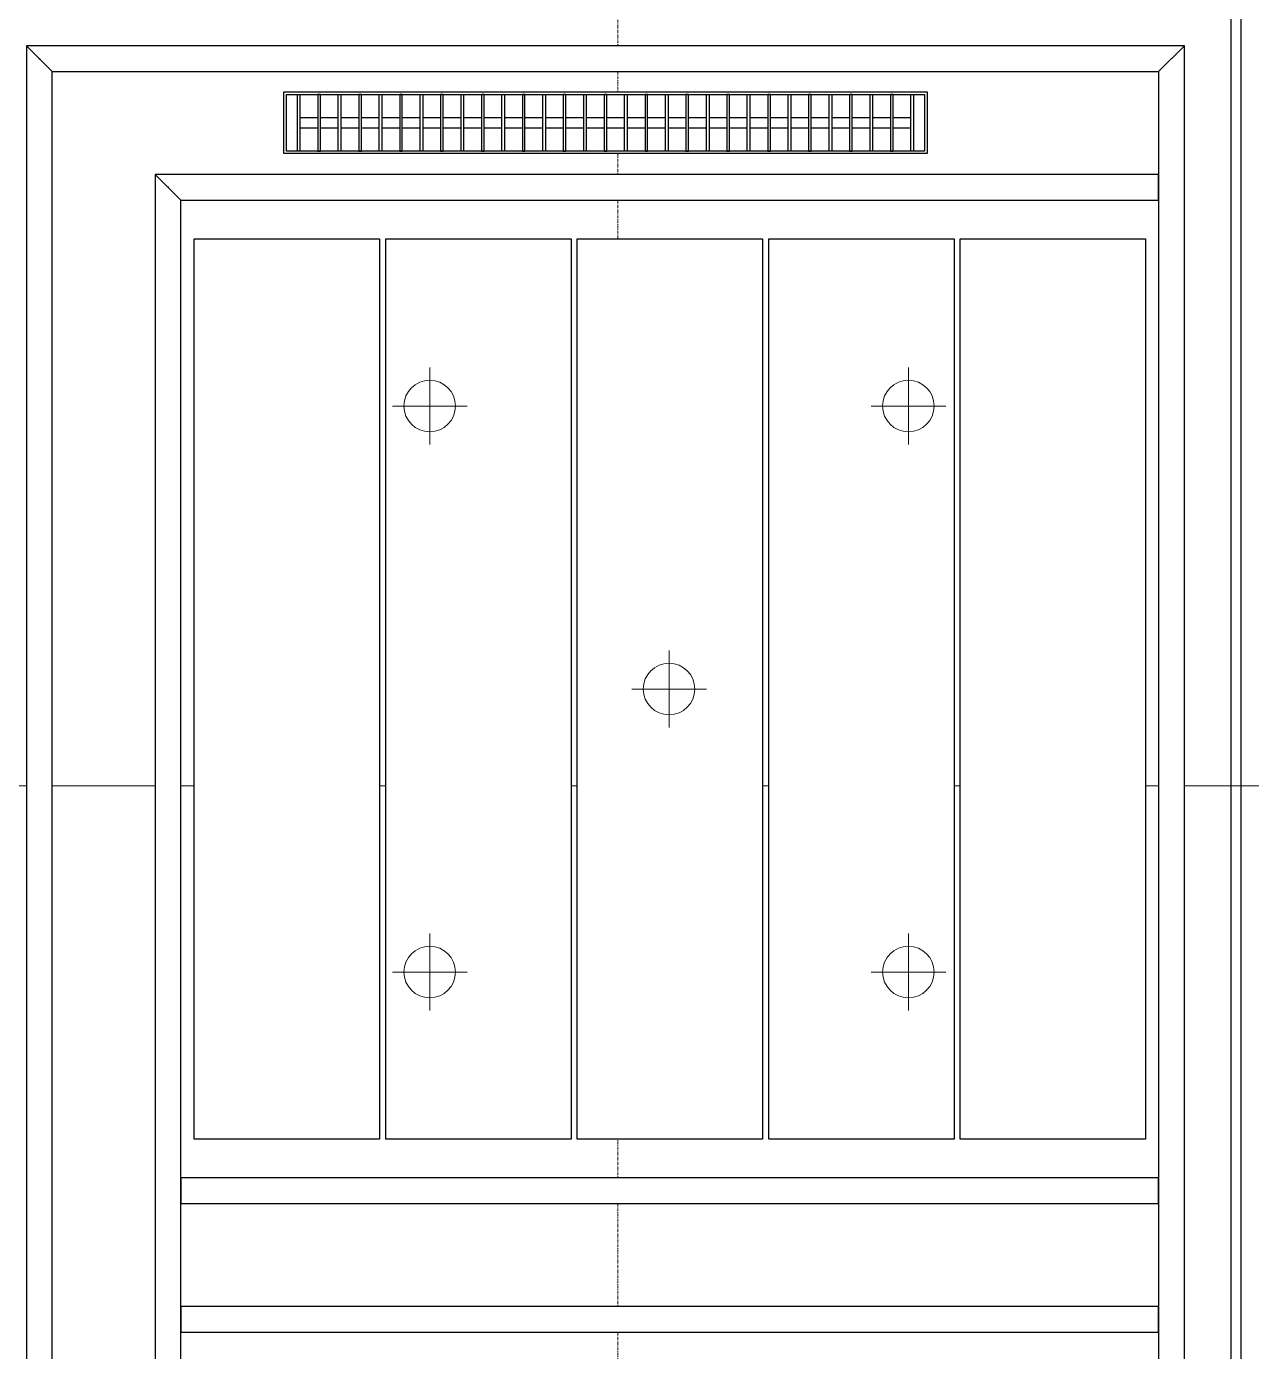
# Model space of a CAD drawing. Header units: millimetres. Extents: x -794334 to -714814, y -17806 to 22403.
# Drawn here: x -745831 to -743451, y -559 to 2016 of the extents above; entities that cross this region are included whole.
import ezdxf
from ezdxf.xclip import XClip

# ---------------------------------------------------------------- set-up
doc = ezdxf.new("R2010")
doc.units = ezdxf.units.MM
doc.header["$XCLIPFRAME"] = 0
doc.linetypes.add('DPA_Grid _ Level 100', pattern=[10, 5.5, -1.6, 1.3, -1.6])
for name, color, linetype in [('000 - WIPEOUT', 250, 'Continuous'), ('001 - ASCESSORIES', 251, 'Continuous'), ('A04_TUBE SERIES', 2, 'Continuous'), ('A11_ALU.SOLID SHEET', 2, 'Continuous')]:
    doc.layers.add(name, color=color, linetype=linetype)
for name, color, linetype, lineweight in [('A-ANNO-NOTE', 3, 'Continuous', 25), ('A-DETL-GENF', 2, 'Continuous', 9), ('E-LITE-EQPM', 2, 'Continuous', 9), ('S-GRID', 251, 'Continuous', 9)]:
    doc.layers.add(name, color=color, linetype=linetype, lineweight=lineweight)

# ---------------------------------------------------------------- blocks, each defined once
blk = doc.blocks.new('DPA_AN_Section Line - UP-Left-16261062-4252-01 ENLARGED CONCOURSE LEVEL - REFLECTED CEILING PLAN - SHEET 3')
at = {"layer": 'A-ANNO-NOTE', "lineweight": 9}
blk.add_line((7.5, 0), (150, 0), dxfattribs=at)
blk = doc.blocks.new('*U804')
at = {"layer": 'S-GRID', "linetype": 'DPA_Grid _ Level 100'}
blk.add_line((34200, -21385.5), (34200, 16671.4), dxfattribs=at)
blk = doc.blocks.new('*U1236')
blk.add_lwpolyline([(0, -10), (6785, -10), (6785, 10), (0, 10)], close=True)
blk = doc.blocks.new('*U1630')
at = {"rotation": 270}
blk.add_blockref('*U1236', (1200, -565), dxfattribs=at)
blk = doc.blocks.new('*U1434')
blk.add_attdef('EXTR.OVL-LENGTH_', (-25, -59.1), '', height=5)
blk.add_wipeout([(-25, 25), (25, -25), (25, 4175), (-25, 4125)]).dxf.layer = '000 - WIPEOUT'
blk.add_point((0, 0))
at = {"layer": 'A04_TUBE SERIES', "color": 0}
blk.add_lwpolyline([(-25, 25), (25, -25), (25, 4175), (-25, 4125)], close=True, dxfattribs=at)
blk = doc.blocks.new('*U1429')
blk.add_attdef('EXTR.OVL-LENGTH_', (-25, -59.1), '', height=5)
blk.add_wipeout([(-25, 0), (25, 0), (25, 1899.5), (-25, 1899.5)]).dxf.layer = '000 - WIPEOUT'
blk.add_point((0, 0))
at = {"layer": 'A04_TUBE SERIES', "color": 0}
blk.add_lwpolyline([(-25, 0), (25, 0), (25, 1899.5), (-25, 1899.5)], close=True, dxfattribs=at)
blk = doc.blocks.new('*U1430')
blk.add_attdef('EXTR.OVL-LENGTH_', (-25, -59.1), '', height=5)
blk.add_wipeout([(-25, 0), (25, 0), (25, 1899.5), (-25, 1899.5)]).dxf.layer = '000 - WIPEOUT'
blk.add_point((0, 0))
at = {"layer": 'A04_TUBE SERIES', "color": 0}
blk.add_lwpolyline([(-25, 0), (25, 0), (25, 1899.5), (-25, 1899.5)], close=True, dxfattribs=at)
blk = doc.blocks.new('*U1410')
blk.add_attdef('EXTR.OVL-LENGTH_', (-25, -59.1), '', height=5)
blk.add_wipeout([(-25, 25), (25, -25), (25, 2224.5), (-25, 2174.5)]).dxf.layer = '000 - WIPEOUT'
blk.add_point((0, 0))
at = {"layer": 'A04_TUBE SERIES', "color": 0}
blk.add_lwpolyline([(-25, 25), (25, -25), (25, 2224.5), (-25, 2174.5)], close=True, dxfattribs=at)
blk = doc.blocks.new('*U1411')
blk.add_attdef('EXTR.OVL-LENGTH_', (-25, -59.1), '', height=5)
blk.add_wipeout([(-25, 25), (25, -25), (25, 4675), (-25, 4625)]).dxf.layer = '000 - WIPEOUT'
blk.add_point((0, 0))
at = {"layer": 'A04_TUBE SERIES', "color": 0}
blk.add_lwpolyline([(-25, 25), (25, -25), (25, 4675), (-25, 4625)], close=True, dxfattribs=at)
blk = doc.blocks.new('*U1413')
blk.add_attdef('EXTR.OVL-LENGTH_', (-25, -59.1), '', height=5)
blk.add_wipeout([(-25, 25), (25, -25), (25, 4675), (-25, 4625)]).dxf.layer = '000 - WIPEOUT'
blk.add_point((0, 0))
at = {"layer": 'A04_TUBE SERIES', "color": 0}
blk.add_lwpolyline([(-25, 25), (25, -25), (25, 4675), (-25, 4625)], close=True, dxfattribs=at)
blk = doc.blocks.new('*U1432')
blk.add_attdef('EXTR.OVL-LENGTH_', (-25, -59.1), '', height=5)
blk.add_wipeout([(-25, -25), (25, 25), (25, 1924.5), (-25, 1924.5)]).dxf.layer = '000 - WIPEOUT'
blk.add_point((0, 0))
at = {"layer": 'A04_TUBE SERIES', "color": 0}
blk.add_lwpolyline([(-25, -25), (25, 25), (25, 1924.5), (-25, 1924.5)], close=True, dxfattribs=at)
blk = doc.blocks.new('*U1541')
at = {"color": 6}
blk.add_point((-37.5, 0), dxfattribs=at)
at = {"color": 3}
blk.add_wipeout([(-875, -564), (875, -564), (875, -924), (-875, -924)], dxfattribs=at).dxf.layer = '000 - WIPEOUT'
at = {"layer": 'A11_ALU.SOLID SHEET', "color": 0, "linetype": 'ByBlock'}
blk.add_lwpolyline([(875, -924), (-875, -924), (-875, -564), (875, -564)], close=True, dxfattribs=at)
at = {"color": 3}
blk.add_wipeout([(-875, -192), (875, -192), (875, -552), (-875, -552)], dxfattribs=at).dxf.layer = '000 - WIPEOUT'
at = {"layer": 'A11_ALU.SOLID SHEET', "color": 0, "linetype": 'ByBlock'}
blk.add_lwpolyline([(875, -552), (-875, -552), (-875, -192), (875, -192)], close=True, dxfattribs=at)
at = {"color": 3}
blk.add_wipeout([(-875, 180), (875, 180), (875, -180), (-875, -180)], dxfattribs=at).dxf.layer = '000 - WIPEOUT'
at = {"layer": 'A11_ALU.SOLID SHEET', "color": 0, "linetype": 'ByBlock'}
blk.add_lwpolyline([(875, -180), (-875, -180), (-875, 180), (875, 180)], close=True, dxfattribs=at)
at = {"color": 3}
blk.add_wipeout([(-875, 552), (875, 552), (875, 192), (-875, 192)], dxfattribs=at).dxf.layer = '000 - WIPEOUT'
at = {"layer": 'A11_ALU.SOLID SHEET', "color": 0, "linetype": 'ByBlock'}
blk.add_lwpolyline([(875, 192), (-875, 192), (-875, 552), (875, 552)], close=True, dxfattribs=at)
at = {"color": 3}
blk.add_wipeout([(-875, 924), (875, 924), (875, 564), (-875, 564)], dxfattribs=at).dxf.layer = '000 - WIPEOUT'
at = {"layer": 'A11_ALU.SOLID SHEET', "color": 0, "linetype": 'ByBlock'}
blk.add_lwpolyline([(875, 564), (-875, 564), (-875, 924), (875, 924)], close=True, dxfattribs=at)
blk = doc.blocks.new('*U1623')
at = {"color": 1}
blk.add_wipeout([(625, -60), (-625, -60), (-625, 60), (625, 60)], dxfattribs=at).dxf.layer = '000 - WIPEOUT'
at = {"layer": '001 - ASCESSORIES', "color": 0}
blk.add_lwpolyline([(625, -60), (-625, -60), (-625, 60), (625, 60)], close=True, dxfattribs=at)
at = {"layer": '001 - ASCESSORIES'}
for points in [[(620, -55), (-620, -55), (-620, 55), (620, 55)], [(-593.5, -55), (-598.5, -55), (-598.5, 55), (-593.5, 55)], [(-558.8, -55), (-553.8, -55), (-553.8, 55), (-558.8, 55)], [(-514, -55), (-519, -55), (-519, 55), (-514, 55)], [(-479.3, -55), (-474.3, -55), (-474.3, 55), (-479.3, 55)], [(-434.6, -55), (-439.6, -55), (-439.6, 55), (-434.6, 55)], [(-399.8, -55), (-394.8, -55), (-394.8, 55), (-399.8, 55)], [(-355.1, -55), (-360.1, -55), (-360.1, 55), (-355.1, 55)], [(-320.4, -55), (-315.4, -55), (-315.4, 55), (-320.4, 55)], [(-275.6, -55), (-280.6, -55), (-280.6, 55), (-275.6, 55)], [(-240.9, -55), (-235.9, -55), (-235.9, 55), (-240.9, 55)], [(-196.2, -55), (-201.2, -55), (-201.2, 55), (-196.2, 55)], [(-161.4, -55), (-156.4, -55), (-156.4, 55), (-161.4, 55)], [(-116.7, -55), (-121.7, -55), (-121.7, 55), (-116.7, 55)], [(-82, -55), (-77, -55), (-77, 55), (-82, 55)], [(-37.2, -55), (-42.2, -55), (-42.2, 55), (-37.2, 55)], [(-2.5, -55), (2.5, -55), (2.5, 55), (-2.5, 55)], [(42.2, -55), (37.2, -55), (37.2, 55), (42.2, 55)], [(77, -55), (82, -55), (82, 55), (77, 55)], [(121.7, -55), (116.7, -55), (116.7, 55), (121.7, 55)], [(156.4, -55), (161.4, -55), (161.4, 55), (156.4, 55)], [(201.2, -55), (196.2, -55), (196.2, 55), (201.2, 55)], [(235.9, -55), (240.9, -55), (240.9, 55), (235.9, 55)], [(280.6, -55), (275.6, -55), (275.6, 55), (280.6, 55)], [(315.4, -55), (320.4, -55), (320.4, 55), (315.4, 55)], [(360.1, -55), (355.1, -55), (355.1, 55), (360.1, 55)], [(394.8, -55), (399.8, -55), (399.8, 55), (394.8, 55)], [(439.6, -55), (434.6, -55), (434.6, 55), (439.6, 55)], [(474.3, -55), (479.3, -55), (479.3, 55), (474.3, 55)], [(519, -55), (514, -55), (514, 55), (519, 55)], [(553.8, -55), (558.8, -55), (558.8, 55), (553.8, 55)], [(598.5, -55), (593.5, -55), (593.5, 55), (598.5, 55)]]:
    blk.add_lwpolyline(points, close=True, dxfattribs=at)
for points in [[(-593.5, 10), (-558.8, 10)], [(-553.8, 10), (-519, 10)], [(-514, 10), (-479.3, 10)], [(-474.3, 10), (-439.6, 10)], [(-434.6, 10), (-399.8, 10)], [(-394.8, 10), (-360.1, 10)], [(-355.1, 10), (-320.4, 10)], [(-315.4, 10), (-280.6, 10)], [(-275.6, 10), (-240.9, 10)], [(-235.9, 10), (-201.2, 10)], [(-196.2, 10), (-161.4, 10)], [(-156.4, 10), (-121.7, 10)], [(-116.7, 10), (-82, 10)], [(-77, 10), (-42.2, 10)], [(-37.2, 10), (-2.5, 10)], [(2.5, 10), (37.2, 10)], [(42.2, 10), (77, 10)], [(82, 10), (116.7, 10)], [(121.7, 10), (156.4, 10)], [(161.4, 10), (196.2, 10)], [(201.2, 10), (235.9, 10)], [(240.9, 10), (275.6, 10)], [(280.6, 10), (315.4, 10)], [(320.4, 10), (355.1, 10)], [(360.1, 10), (394.8, 10)], [(399.8, 10), (434.6, 10)], [(439.6, 10), (474.3, 10)], [(479.3, 10), (514, 10)], [(519, 10), (553.8, 10)], [(558.8, 10), (593.5, 10)], [(-593.5, -10), (-558.8, -10)], [(-553.8, -10), (-519, -10)], [(-514, -10), (-479.3, -10)], [(-474.3, -10), (-439.6, -10)], [(-434.6, -10), (-399.8, -10)], [(-394.8, -10), (-360.1, -10)], [(-355.1, -10), (-320.4, -10)], [(-315.4, -10), (-280.6, -10)], [(-275.6, -10), (-240.9, -10)], [(-235.9, -10), (-201.2, -10)], [(-196.2, -10), (-161.4, -10)], [(-156.4, -10), (-121.7, -10)], [(-116.7, -10), (-82, -10)], [(-77, -10), (-42.2, -10)], [(-37.2, -10), (-2.5, -10)], [(2.5, -10), (37.2, -10)], [(42.2, -10), (77, -10)], [(82, -10), (116.7, -10)], [(121.7, -10), (156.4, -10)], [(161.4, -10), (196.2, -10)], [(201.2, -10), (235.9, -10)], [(240.9, -10), (275.6, -10)], [(280.6, -10), (315.4, -10)], [(320.4, -10), (355.1, -10)], [(360.1, -10), (394.8, -10)], [(399.8, -10), (434.6, -10)], [(439.6, -10), (474.3, -10)], [(479.3, -10), (514, -10)], [(519, -10), (553.8, -10)], [(558.8, -10), (593.5, -10)]]:
    blk.add_lwpolyline(points, dxfattribs=at)
blk = doc.blocks.new('*U1629')
blk.add_blockref('*U1623', (-25.2, -1750))
at = {"layer": 'A11_ALU.SOLID SHEET', "linetype": 'ByBlock', "rotation": 90}
for name, p in [('*U1410', (1074.5, -1625.5)), ('*U1541', (100, -2850.5))]:
    blk.add_blockref(name, p, dxfattribs=at)
at = {"layer": 'A11_ALU.SOLID SHEET', "linetype": 'ByBlock', "rotation": 180}
blk.add_blockref('*U1411', (-1125, -1625.5), dxfattribs=at)
at = {"layer": 'A11_ALU.SOLID SHEET', "linetype": 'ByBlock'}
blk.add_blockref('*U1413', (1074.5, -6275.5), dxfattribs=at)
at = {"layer": 'A11_ALU.SOLID SHEET', "linetype": 'ByBlock', "rotation": 270}
blk.add_blockref('*U1432', (-875, -1875.5), dxfattribs=at)
at = {"layer": 'A11_ALU.SOLID SHEET', "linetype": 'ByBlock', "rotation": 179.9999999999148}
blk.add_blockref('*U1434', (-875, -1875.5), dxfattribs=at)
at = {"layer": 'A11_ALU.SOLID SHEET', "linetype": 'ByBlock', "rotation": 90}
for name, p in [('*U1430', (1049.5, -3825.5)), ('*U1429', (1049.5, -4075.5))]:
    blk.add_blockref(name, p, dxfattribs=at)
blk = doc.blocks.new('LGF_DL_SAA_LowPower_DL1a1 - LGF_DL_SAA_LowPower_DL1a-12437659-4150-01 CONCOURSE LEVEL - REFLECTED CEILING PLAN')
at = {"layer": 'A-DETL-GENF'}
for p, q in [((0, 75), (0, -75)), ((72.5, 0), (-72.5, 0))]:
    blk.add_line(p, q, dxfattribs=at)
blk.add_circle((0, 0), 50, dxfattribs=at)
blk = doc.blocks.new('LGF_DL_SAA_LowPower_DL1a1 - LGF_DL_SAA_LowPower_DL1a-12438006-4150-01 CONCOURSE LEVEL - REFLECTED CEILING PLAN')
at = {"layer": 'A-DETL-GENF'}
for p, q in [((0, -75), (0, 75)), ((72.5, 0), (-72.5, 0))]:
    blk.add_line(p, q, dxfattribs=at)
blk.add_circle((0, 0), 50, dxfattribs=at)
blk = doc.blocks.new('C-1-PP19-AR-4150-01-B_20250901-115810_EXDOWNLIGHT')
at = {"layer": 'E-LITE-EQPM'}
for name, p, rotation in [('LGF_DL_SAA_LowPower_DL1a1 - LGF_DL_SAA_LowPower_DL1a-12437659-4150-01 CONCOURSE LEVEL - REFLECTED CEILING PLAN', (-365.5, -2300.5), 359.9999881697653), ('LGF_DL_SAA_LowPower_DL1a1 - LGF_DL_SAA_LowPower_DL1a-12437659-4150-01 CONCOURSE LEVEL - REFLECTED CEILING PLAN', (564.5, -2300.5), 359.9999881697653), ('LGF_DL_SAA_LowPower_DL1a1 - LGF_DL_SAA_LowPower_DL1a-12437659-4150-01 CONCOURSE LEVEL - REFLECTED CEILING PLAN', (99.5, -2850.5), 359.9999881697653), ('LGF_DL_SAA_LowPower_DL1a1 - LGF_DL_SAA_LowPower_DL1a-12438006-4150-01 CONCOURSE LEVEL - REFLECTED CEILING PLAN', (-365.5, -3400.5), 1.18302346677688e-05), ('LGF_DL_SAA_LowPower_DL1a1 - LGF_DL_SAA_LowPower_DL1a-12438006-4150-01 CONCOURSE LEVEL - REFLECTED CEILING PLAN', (564.5, -3400.5), 1.18302346677688e-05)]:
    blk.add_blockref(name, p, dxfattribs=dict(at, rotation=rotation))

msp = doc.modelspace()

# ---------------------------------------------------------------- block references
at = {"layer": 'A11_ALU.SOLID SHEET'}
ref = msp.add_blockref('*U1630', (-744681.2, 3579), dxfattribs=at)
XClip(ref).set_block_clipping_path([(-45802.4668593339, -9620.0029952967), (23702.8690583039, 10334.9999958097)])

# ---------------------------------------------------------------- next in the draw order: block references
msp.add_blockref('*U804', (-778882.4, 3579))
at = {"layer": 'A-ANNO-NOTE', "xscale": 100, "yscale": 100, "zscale": 100, "rotation": 180}
msp.add_blockref('DPA_AN_Section Line - UP-Left-16261062-4252-01 ENLARGED CONCOURSE LEVEL - REFLECTED CEILING PLAN - SHEET 3', (-731116.7, 540.6), dxfattribs=at)

# ---------------------------------------------------------------- next in the draw order: block references
ref = msp.add_blockref('*U1629', (-744681.2, 3579))
XClip(ref).set_block_clipping_path([(-45802.4668593339, -9620.0029952967), (23702.8690583039, 10334.9999958097)])

# ---------------------------------------------------------------- next in the draw order: block references
ref = msp.add_blockref('C-1-PP19-AR-4150-01-B_20250901-115810_EXDOWNLIGHT', (-744682.4, 3579))
XClip(ref).set_block_clipping_path([(-45801.3280238605, -9620.0029952967), (23704.0078937773, 10334.9999958097)])

doc.saveas('drawing.dxf')
